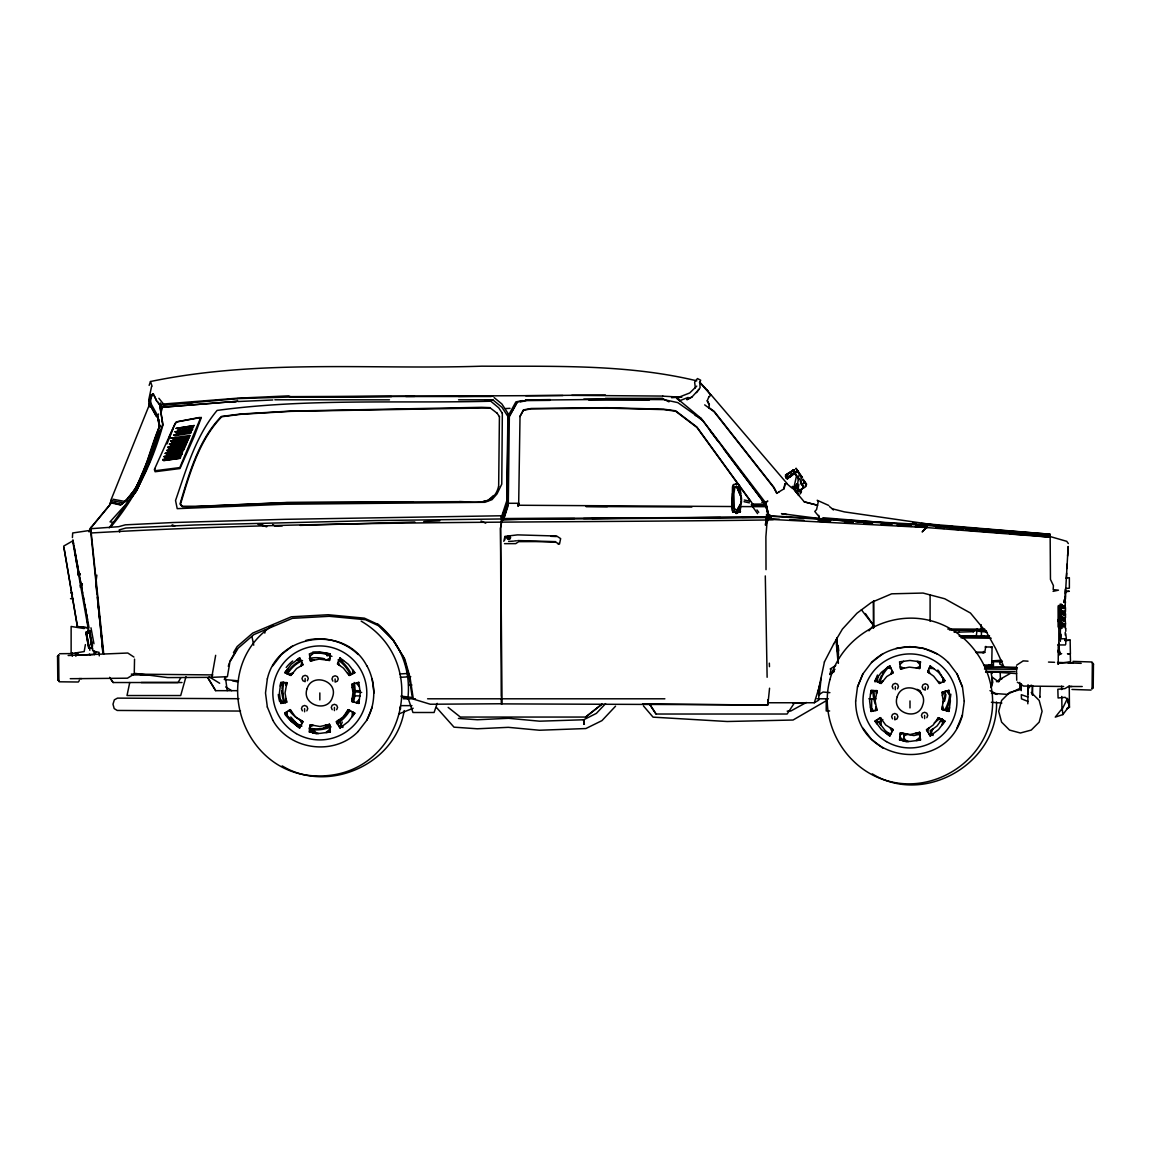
<?xml version="1.0" encoding="UTF-8"?>
<svg xmlns="http://www.w3.org/2000/svg" width="1151" height="1151" viewBox="0 0 1151 1151"><rect width="100%" height="100%" fill="white"/><g stroke="black" fill="none" stroke-linecap="round" stroke-linejoin="round"><path stroke-width="1.5" d="M818.749 519.015L818.749 516.31L814.779 511.476L816.577 509.533L818.303 501.591L817.224 500.282L828.778 505.476M930.094 621.223L930.109 594.765M1021.354 683.78L1021.225 690.672M1065.466 623.468C1066.2 626.59 1062.387 628.374 1063.582 623.856L1064.128 626.705L1064.056 624.288L1065.481 623.439L1065.236 619.957M1065.466 617.209L1064.675 620.677M1065.236 605.469L1064.661 608.116L1065.481 601.844L1063.668 601.844M1065.236 623.684L1065.481 628.878M1065.711 633.64L1066.344 638.704M518.022 506.023L518.684 503.289L518.511 505.893L518.684 503.289L508.238 503.289L503.462 519.835L508.238 505.476M1058.229 664.343L1058.273 644.718M1058.301 626.878L1058.344 605.469M824.447 661.883L818.85 688.284L818.778 700.125L814.304 702.757L767.789 702.757L767.789 699.75M873.681 627.439L873.81 600.966M1061.035 604.246L1060.992 610.404L1061.927 610.289L1062.431 613.943M1065.826 639.122L1065.74 644.243M1065.812 631.237L1065.768 628.619M507.893 416.403L507.145 503.965L508.138 415.943L515.893 401.886L522.353 400.591M732.41 493.563L732.611 508.857M1092.083 688.643L1092.357 663.005L1093.45 664.041L1093.205 687.636L1092.083 688.643L1093.205 687.636M498.656 486.657L499.419 416.518M1032.303 685.723L1032.159 694.427M518.684 503.606L520.022 416.187L523.432 409.9L531.201 408.476L607.009 407.699L663.782 409.209L675.565 410.778L696.887 427.035L753.646 505.275L766.379 505.404L766.624 507.39M1027.714 694.24L1027.843 689.161L1031.21 685.09M1028.059 684.716L1027.829 703.808M503.807 541.344L504.929 536.38L517.576 534.87L556.681 536.035L560.638 538.61L559.501 544.078L555.458 542.135L535.733 541.589L518.669 541.646L515.749 543.632L504.512 543.66M504.872 539.877L504.915 537.359M985.069 646.963L992.076 647.02L991.802 660.861L991.529 666.285L984.58 665.983M134.279 672.371L134.538 659.135M518.079 506.023L518.094 505.246M1040.231 687.464L1039.857 697.492L1039.713 696.326M79.951 574.622C79.923 572.881 78.599 572.263 78.469 574.968M1060.647 637.913L1060.647 634.115L1060.647 635.755M78.052 574.896L78.124 572.306M78.297 575.155L78.369 572.723M79.707 575.155L79.707 573.644L79.649 574.709M740.985 501.85L740.453 509.231L737.359 510.512L733.691 508.166M503.519 519.835L523.014 519.159M149.429 404.907L151.04 394.908L153.529 393.944L151.99 394.577L150.479 399.469L150.479 407.296L149.414 404.936M739.532 508.857L739.604 506.944M739.877 508.9L739.949 506.987M740.481 506.382L740.107 509.188L737.014 510.454M960.078 636.402L976.221 636.1L977.328 628.647M160.406 402.965L160.19 407.569L162.938 424.992C152.464 462.457 135.789 497.606 110.51 527.259M96.094 586.478L96.367 581.428M1065.121 599.887L1068.157 546.466M1068.329 543.545L1066.747 541.33L1050.158 536.553L1050.46 579.428L1053.41 585.586L1053.179 589.614L1058.474 590.175L1053.079 591.355M1065.222 598.275L1065.322 596.304M1065.481 593.628L1065.668 590.348M1066.373 577.816L1066.646 573.169M1066.905 568.536L1067.164 564.033M1067.624 556.005L1068.142 546.869M1060.618 636.158L1060.647 637.812M82.023 584.147L81.404 587.542M708.944 407.972L709.347 404.548L707.318 400.577L708.987 396.591M985.803 646.387L984.738 652.459L976.235 652.732M921.404 523.432L1050.043 534.237L1049.913 535.877M1050.287 535.344L1050.158 537.186L926.872 527.575L768.739 519.274L769.961 515.792L926.929 524.842L1050.287 535.546L926.987 525.46L770.019 516.267M642.56 703.837L766.336 705.117L767.861 704.887L769.559 688.212M819.311 695.463L821.08 678.27M95.404 652.761L92.742 650.516L90.569 642.1L92.713 648.833M908.571 741.776L903.377 741.1L903.708 737.877L907.017 741.575L904.585 741.258M313.691 728.756L313.201 733.086L318.41 733.777M903.377 741.1L904.182 733.863L913.894 735.561L920.282 734.137M160.823 407.986L161.284 404.202L237.538 398.188L288.728 395.872L290.57 396.62L562.911 395.541M161.37 411.324L163.125 405.411L193.152 402.62M80.311 587.327C79.592 582.967 82.138 585.931 82.397 583.787M794.435 472.183L798.693 479.435L795.24 473.176M795.845 469.061L796.291 468.745M796.075 468.184L802.204 477.622L801.672 476.917M95.792 583.327L96.871 575.112M267.334 678.831L265.507 693.003L267.349 707.074M366.867 665.695C376.017 682.572 376.161 703.39 366.781 720.195M404.188 710.57C395.685 764.307 328.38 794.132 282.168 765.904M855.668 701.002L857.495 686.83L862.933 673.709M870.962 690.514L869.595 700.93L870.976 711.419L876.861 710.253L876.228 706.685L875.091 710.555L876.861 710.253L875.192 701.031L877.076 690.672L870.962 690.514L873.508 690.571L870.473 694.182M964.322 700.93L962.365 715.073L956.941 728.195M996.521 702.052C998.406 763.271 924.469 806.189 872.343 773.904M72.441 594.002L72.024 595.786M154.766 469.896L154.953 468.543M72.038 596.232L72.268 593.988L71.909 596.592M502.368 518.238L503.145 513.217M766.437 518.022L765.458 524.367L769.875 515.13L766.71 514.468L766.437 518.022L770.825 517.173L766.71 515.389L770.81 517.317M150.479 407.296L150.479 399.455L152.551 394.088M134.336 673.292L167.715 677.594L211.77 677.349L215.654 655.322M399.944 709.131L400.505 706.11M733.935 489.319L734.539 487.276L737.331 486.815M264.788 633.122L265.507 629.655M797.816 494.124L792.219 487.434L793.125 487.808M129.746 682.529L127.013 695.535L180.707 695.535L186.016 676.63M802.779 480.499L803.067 479.204L806.621 484.154L805.34 487.132M151.529 386.664L148.796 399.642L148.896 403.958L150.58 406.274M798.377 478.298L799.039 475.291C800.175 473.421 803.168 477.564 801.024 478.053L801.197 483.204M820.39 682.068L817.699 692.96M996.435 681.622L998.809 681.622L999.284 679.723L1002.176 678.673M507.447 502.973L502.541 519.173M818.85 688.284L814.304 702.757M502.757 519.921L507.246 504.656L506.253 505.303L502.109 519.907M79.318 680.572L78.311 682.011L59.219 681.795M158.478 413.986L157.558 417.18L158.536 419.683M1001.312 660.3L991.802 660.861L1002.406 661.221L1000.334 661.839L999.715 663.983L1002.176 665.451M506.915 503.98L507.145 503.045M149.616 399.411L150.277 397.181M228.301 666.314L229.308 663.005M800.405 491.894L800.607 493.29M148.925 463.637L159.701 430.301M739.978 510.123L739.273 512.224L740.194 511.303M437.193 703.376L434.085 712.498L412.95 712.498L408.303 698.801L401.526 697.002M149.155 385.369L150.479 381.528C259.435 358.839 371.356 369.816 481.809 366.176C553.588 366.565 626.576 363.903 696.801 380.837M150.047 460.832L162.636 424.503M89.087 531.978L90.238 528.683L109.791 505.03M89.476 531.273L90.627 527.992L110.064 504.483M110.884 503.706L111.172 502.901L120.596 505.001C144.292 486.758 147.673 452.444 159.529 426.532L158.234 417.755L156.219 416.216L149.616 404.159L110.769 500.512L122.092 502.599M698.743 389.599L692.183 396.764L687.147 399.483L688.111 397.44L679.536 400.778L676.587 398.131L676.889 397.311L681.795 397.224L662.789 396.16M798.362 490.067L798.693 489.247M72.34 594.448L71.923 596.218M166.996 443.869L173.01 428.92M267.349 678.917C277.333 633.482 345.444 624.346 366.781 665.81M307.375 680.759L308.295 678.514L307.375 676.27L305.144 675.349L302.9 676.27L301.979 678.514L302.9 680.759L305.144 681.68L305.144 678.514M306.842 710.872L307.763 708.628L306.842 706.383L304.598 705.462L302.368 706.383L301.447 708.628L302.368 710.872M340.034 657.883L337.531 663.911L343.458 668.155L349.228 675.45L354.81 672.702L352.623 669.853L352.738 673.666L354.81 672.702L348.379 664.3L340.034 657.883L339.013 660.343L343.545 660.588M336.653 709.692L337.588 707.448L336.653 705.203L334.423 704.283L332.193 705.203L331.258 707.448L332.193 709.692M342.293 722.037L341.185 724.698L340.135 722.886L342.897 727.504M372.305 707.016L366.867 720.152L358.148 731.446M857.524 686.931L862.948 673.81L871.566 662.429L882.817 653.782M897.55 688.758L898.471 686.514L897.55 684.284L895.305 683.349L893.075 684.284L892.154 686.514L893.075 688.758M930.195 665.882L927.706 671.911L933.634 676.169L939.389 683.464L944.971 680.716L942.798 677.853L942.899 681.68L944.971 680.716L938.554 672.313L930.195 665.882L929.174 668.343L933.72 668.587M927.519 689.176L928.44 686.931L927.519 684.687L925.275 683.766L923.044 684.687L922.124 686.931L923.044 689.176L925.275 690.096L925.275 686.931M926.828 717.692L927.749 715.447L926.828 713.217L924.598 712.282L922.354 713.217L921.433 715.447L922.354 717.692M962.466 715.016C946.395 775.328 855.524 763.358 855.653 700.93M983.069 652.991L983.717 651.452M169.341 436.603L176.031 422.043L201.367 417.41L194.145 436.56L179.973 468.543L155.112 471.737L154.349 469.536L175.081 423.51L177.34 421.698L199.555 417.453M91.49 644.2L89.476 632.518L92.353 648.099L88.828 648.056L86.239 633.841L89.476 632.518M185.253 446.056L168.737 448.43L167.801 447.235L185.886 444.603L184.707 446.329L171.125 448.271M188.16 438.732L187.671 439.883L171.945 442.085L170.837 440.948L188.548 438.488L170.837 440.948M181.297 455.149L164.722 457.551L164.003 456.559L181.815 453.954L181.009 455.364L166.909 457.407M189.124 436.718L189.857 435.495L168.693 438.358M179.944 458.199L180.477 457.019L162.78 459.537L163.5 460.486L179.944 458.199L182.117 453.408M183.527 450.185L189.843 435.682M150.09 460.515L137.242 489.506L130.998 498.066M180.477 457.019L179.743 458.4L163.816 460.601L162.78 459.537M142.537 477.679L136.135 491.722L129.444 499.894M143.947 474.557L146.796 468.328M225.639 676.601L224.287 679.522L238.559 680.86M506.282 505.332L506.886 503.951M752.999 506.627L753.646 505.275M734.899 487.319L733.863 493.952L734.352 509.231M86.958 635.999L86.282 632.043L89.72 630.547L91.735 642.229M92.253 648.229L88.728 648.157L86.124 633.942L89.361 632.662M507.519 505.145L508.037 504.066M111.532 500.081L109.618 503.994L111.417 502.354L120.812 504.44L126.624 500.325M798.161 488.427L795.672 485.262L794.406 487.837L798.449 494.124L796.247 492.038M794.881 487.377L795.514 486.082M795.053 487.549L795.672 486.254M796.319 485.952L794.737 488.182M795.614 489.218L796.247 487.938M797.456 487.405L797.326 488.326M798.377 488.758L798.247 489.679M797.931 490.326L797.111 491.348M800.564 482.845L801.643 484.125M800.578 483.837L800.722 483.017M352.22 687.651L354.191 683.665L351.702 684.399L352.954 692.283L351.918 701.506L353.861 702.052L352.292 698.038L351.918 701.506L358.824 703.405L359.342 699.563L355.99 702.628L358.824 703.405L360.22 692.931L358.81 682.356L356.191 683.09L359.371 686.629M942.381 695.664L944.367 691.679L941.863 692.413L943.129 700.283L942.093 709.52L944.021 710.052L942.453 706.052L942.093 709.52L949 711.404L949.503 707.577L946.151 710.627L949 711.404L950.381 700.93L948.971 690.355L946.367 691.104L949.546 694.629M506.915 537.733L507.548 536.51L510.238 536.481L510.094 538.913L508.728 539.431L506.915 537.733L508.785 538.28M824.389 661.926L833.626 644.085M699.434 382.621L700.686 380.233L697.463 378.55L694.643 382.103L695.348 387.959M520.007 416.561L523.446 410.274L531.215 408.85L607.009 408.116L663.782 409.612L675.536 411.166L696.873 427.395L737.877 483.909M509.346 416.518L517.173 402.49M498.57 486.485C493.793 506.152 475.377 502.081 459.695 501.519M800.463 490.384L801.47 489.319L800.679 490.096M229.812 661.35L236.746 649.322M833.569 644.128L842.403 629.108L856.963 613.224L871.422 602.433L891.665 593.815L923.044 593.053L944.755 598.765L970.451 613.037L987.011 633.036L995.586 648.459L1004.147 667.292L1017.311 667.897M180.736 677.925L178.031 682.529L141.242 682.529M135.674 488.456L126.84 500.066L120.783 504.742L111.431 502.354M1065.25 640.402L1065.25 638.877M233.466 652.631L237.106 646.589L252.788 633.036L291.304 616.792L328.208 614.735L364.421 618.159L377.787 624.331L392.333 638.877L403.756 657.566L408.95 675.752L412.303 697.535L400.936 696.11M127.099 503.721L128.667 501.174M128.926 496.541L126.768 499.922L124.409 501.361L112.942 499.232M128.034 498.599L124.222 502.311M508.397 537.316L510.238 536.481M509.246 538.107L507.404 538.941M794.406 702.959L787.111 714.023L655.969 714.023L649.624 704.34M783.845 488.916L784.867 483.895L786.881 483.334L711.217 394.994L708.8 396.865M766.019 569.659L765.89 536.826L767.386 517.562L773.256 519.547L767.4 519.979C542.179 523.058 316.64 520.123 91.663 532.942L90.612 530.323L72.686 532.971L72.412 537.575M803.815 483.291L804.664 482.096L803.801 481.017M733.705 484.643L732.252 500.426L732.54 510.181L733.201 512.267L734.266 511.361M137.372 489.046L109.964 527.144M797.024 486.815L798.995 484.902M109.23 527.805L113.244 522.41L110.021 521.849L128.955 500.858M1061.726 709.088L1055.266 717.116L1062.862 714.57L1069.322 706.038L1068.171 702.47M272.773 665.81L281.391 654.545L292.642 645.898M501.246 696.326L500.512 528.28L502.124 518.655L767.688 517.101L583.528 518.525M128.783 497.031L135.473 488.858L148.278 460.788L159.586 425.769L158.665 419.511M868.976 630.82L873.48 625.338L873.278 601.311M128.768 497.462L135.545 489.333L147.501 460.702L159.543 425.985L157.874 419.784L158.234 417.266L156.234 415.741L151.428 407.425M88.9 626.921L72.873 539.905L73.535 543.617M1027.872 688.384L1030.116 685.737M959.028 632.1L973.415 631.669L975.214 629.583L973.027 631.669M605.584 703.621L596.405 713.361L583.615 719.792M615.555 706.182L601.959 720.627L585.888 728.54L539.431 730.238L508.325 727.331L477.305 728.784L454.026 727.173L436.502 707.548M834.935 669.292L829.972 674.457L831.094 668.99L830.159 668.99L835.755 665.436M734.036 510.238L732.957 511.159L736.136 512.31L737.086 511.332M926.872 527.086L922.152 531.949L926.915 527.072L919.879 526.64M493.491 495.52L487.851 500.599L483.291 501.519M739.388 511.159L740.294 510.238L739.633 512.267L740.539 511.361L736.309 513.432L736.323 511.361L736.367 513.432L737.316 512.44L733.921 511.303L732.856 512.224L732.18 510.123L732.468 486.916L733.345 484.585L736.367 483.938M801.83 484.37L801.945 485.146M1065.236 632.374L1065.25 635.079M696.758 386.103L689.708 392.966L676.587 398.131M508.929 535.992L508.195 537.718M508.728 539.431L509.677 538.51L508.828 537.704M1064.675 617.713C1065.366 624.662 1061.467 617.77 1065.15 617.267M696.542 392.635L700.11 387.642L699.794 382.923M736.079 512.31L737.1 511.332M999.672 672.472L1016.592 673.58M803.125 486.283L803.369 486.931M790.91 476.068L793.053 474.169L791.01 475.277M793.744 474.111L795.442 472.529M510.727 537.69L509.289 537.301L510.094 537.69M181.815 453.954L164.003 456.559M309.748 656.458L313.417 653.293M899.924 664.458L903.578 661.293M558.106 544.15L558.911 543.459M63.679 546.106L72.642 540.956L89.073 633.395M795.557 488.11L796.564 487.29M585.6 717.059L601.93 704.182L585.6 717.059L460.357 717.059L448.156 707.39M788.262 474.154L785.342 476.413L787.629 478.672M789.413 473.493L794.046 469.637L785.514 475.046L787.356 477.622L791.442 474.96M787.183 478.989L791.341 475.751M794.176 473.795L790.464 476.715M834.144 671.177L829.972 674.457L834.216 671.565M273.104 625.209C206.317 668.371 240.617 777.17 319.777 775.961C403.282 775.702 433.265 663.105 361.169 621.152M358.234 731.417C334.337 756.265 289.39 750.337 272.758 720.152M871.566 662.544C891.924 641.783 928.066 641.524 948.323 662.544M820.505 519.763L823.152 517.749L889.349 523.086M787.356 477.622L785.96 474.73M790.636 475.349L793.845 473.32M792.593 474.183L794.564 473.219M795.427 472.227L797.916 470.759M798.693 479.435L797.355 476.643L796.204 477.248L794.19 486.254L796.233 486.096M803.686 488.369L803.916 487.42M797.6 487.607L798.722 486.815M801.772 483.995L803.47 487.707L797.47 491.894L798.736 489.304L797.844 487.952M779.054 491.865L776.738 493.405L773.702 487.564L714.023 411.67L704.671 404.864M1016.606 665.206L1022.52 661.321M1010.06 673.58L999.284 679.723M882.86 719.576L878.803 722.181L880.961 725.044L881.321 720.598L878.803 722.181L885.22 730.612L889.421 733.834M785.514 475.046L791.212 471.593L789.068 473.493L788.622 472.903M1064.114 608.491L1064.589 606.102M806.347 702.47L790.708 711.059L787.183 711.131M818.534 694.873L823.109 692.024L829.9 692.657M825.296 701.29L793.053 720.022L727.173 721.504L653.049 717.145L643.409 705.865M133.674 674.342L127.444 678.198L78.987 678.644M998.809 681.622L1000.406 678.917L1000.19 671.997L985.601 672.198M778.767 492.009L784.133 488.758L785.155 483.722M1067.869 700.455L1069.437 707.203L1066.876 708.599L1069.437 707.203L1069.265 686.169M686.974 399.728L691.996 397.023M349.228 675.45L350.81 674.673L347.516 673.292M939.389 683.464L940.971 682.672L937.691 681.291M792.003 470.745L793.6 469.953M794.276 473.003L795.888 472.212M990.953 647.553L992.076 647.02M1062.474 628L1061.539 627.727M398.908 713.893L413.18 708.239M1020.822 687.981L1007.139 694.37L991.428 693.262M1059.222 610.26L1061.423 610.26L1060.963 615.986L1062.459 616.619L1062.517 620.058L1063.495 620.763L1063.495 617.598L1063.049 620.504L1062.517 616.821M992.104 661.437L993.428 660.861L993.428 665.738L991.529 666.285L988.781 664.602M86.253 632.115L89.476 630.834M491.204 396.52L405.828 396.52M86.282 632.043L86.829 634.604M668.947 401.857L662.789 398.692L583.816 399.109M943.129 720.468L940.381 721.389L942.252 718.728L937.029 726.022L930.31 730.885L931.36 732.698L933.015 728.698L930.31 730.885L933.058 735.503M792.219 487.434L792.838 488.542M1065.25 589.139C1064.876 593.038 1066.704 599.354 1064.114 602.577L1064.114 600.045L1065.135 599.34M351.702 684.399L358.81 682.356M941.863 692.413L948.971 690.355M508.857 537.143L509.764 536.884M1020.39 689.593L1009.542 692.499L1001.6 700.441L998.694 711.289L1001.6 722.137L1009.542 730.079L1020.39 733L1031.238 730.079L1039.18 722.137L1042.087 711.289L1039.18 700.441L1031.238 692.499M1070.142 640.229L1070.401 653.969L1067.466 653.739L1070.272 654.056L1070.516 661.681L1059.294 663.393M1064.675 611.771C1062.33 623.396 1064.531 603.527 1065.466 614.217M323.719 727.561L330.121 726.137M280.801 703.419L286.7 702.254L285.031 693.031L286.901 682.672L280.786 682.514L280.312 686.183L283.347 682.572L280.786 682.514L279.42 692.931L280.801 703.419L283.434 702.858L280.24 699.132M991.989 664.947L983.774 665.105M870.976 711.419L873.609 710.872L870.401 707.131M520.41 401.857L526.885 400.591L549.833 400.361M770.825 518.094L766.437 518.943L765.458 525.288L768.739 518.77L779.285 519.216M796.219 485.981L797.413 485.751L793.701 487.492L794.104 488.7M1016.606 667.263L985.4 667.638M1060.877 653.768L1059.812 653.912L1058.647 647.596L1060.071 653.912L1061.654 653.624M984.436 636.258L981.314 636.805L988.594 636.676M1066.056 578.277L1069.365 577.701L1069.365 588.19L1066.056 588.449M175.858 432.92L192.088 430.345M176.434 432.934L191.613 430.532M166.305 454.53L182.678 451.94M167.168 454.544L181.944 452.214M174.808 435.754L190.836 433.222M193.44 427.237L177.714 429.755M183.915 449.12L168.003 451.552L166.794 450.444L184.491 447.811L166.794 450.444M186.692 442.747L170.564 445.192L169.456 444.113L187.253 441.452L169.456 444.113M186.145 442.962L171.211 445.236L170.19 444.243M168.665 451.624L181.714 449.638M187.368 436.977L173.341 439.049L172.233 437.869L172.967 438.963L189.383 436.546M167.801 447.235L185.297 444.962M163.125 459.681L180.261 457.249M171.47 442.013L188.016 439.682M305.72 640.474C324.28 635.827 344.422 641.236 358.148 654.545M895.895 648.473L909.937 646.617L923.994 648.473L937.072 653.912M155.687 470.673L179.815 467.579L200.576 417.957M1061.006 607.196L1062.416 608.203M514.555 540.97L516.468 540.769M184.131 403.354L237.25 398.721M229.207 402.332L236.228 401.699M1066.056 591.542L1069.365 591.269L1066.056 591.369M671.565 397.714L676.889 397.311M1003.341 667.091L985.314 667.22M508.613 541.416L513.475 541.128M399.642 673.968L408.533 673.436M400.275 677.32L410.778 676.702M505.347 408.576L510.022 408.332M423.755 521.59L439.811 520.813M785.773 474.859L785.759 478.068L787.442 478.802L788.176 477.665L785.932 476.687L785.773 474.859L787.629 477.435M790.464 475.478L790.277 476.845L788.593 476.111M237.969 401.541L272.787 399.972M274.844 399.785L389.484 399.829M133.919 657.048L127.79 653.02L68.154 655.509M1065.725 640.402L1070.243 640.201L1064.646 640.56M78.139 655.048L93.461 654.531M954.15 632.287L959.402 632.1M237.077 398.634L289.721 397.037L391.541 396.591M282.225 525.921L275.046 526.136L272.686 524.568M300.138 525.388L414.82 521.993M1068.703 686.313L1064.963 688.6L1057.841 689.262L1058.086 697.981L1065.193 697.319L1067.639 699.535M211.77 677.349L227.38 676.687L229.97 661.739L238.171 648.142L253.839 634.604L292.354 618.346L329.258 616.303L365.486 619.713L378.852 625.885L393.383 640.431L404.821 659.135L410.015 677.306L413.353 699.089L430.301 704.239L502.052 703.75L500.541 528.237L502.124 518.655L574.68 518.54M525.575 399.944L550.293 399.598M768.566 517.864L771.041 517.835M517.806 540.553L555.688 541.646M571.745 395.368L662.847 396.073M588.693 399.972L649.452 399.972M459.839 501.663L286.685 502.498L195.253 506.44L181.987 506.44L180.016 503.98C189.095 473.737 198.735 439.581 221.309 416.489L240.473 414.029L290.613 411.08L481.622 407.325L489.808 407.627L496.973 413.108M59.636 653.71L71.333 653.595M74.671 653.552L78.009 653.523M525.705 395.714L605.412 394.966M492.901 396.03L458.429 396.433M591.988 518.511L607.987 518.367M1061.452 627.64L1060.934 618.706L1061.941 619.468L1061.941 616.332L1062.459 619.885M81.649 678.615L70.269 678.687M607.929 518.367L720.497 517.533M741.863 517.375L766.926 517.187M501.534 519.418L767.386 517.562M140.35 674.918L149.184 674.846M289.577 396.951L414.677 396.39M413.209 502.153L287.045 502.642L195.742 506.569L182.491 506.569L180.534 504.124C189.67 473.708 199.123 440.013 221.769 416.734L240.904 414.288L290.973 411.339L489.923 407.9M1082.213 686.528L1069.351 686.485M662.703 398.404L605.21 398.548L662.789 398.692M947.748 629.007L984.781 629.165M949.46 630L981.156 629.942L981.141 624.648M458.558 399.814L492.829 399.785M761.674 502.196L765.199 502.196L768.379 515.116L765.286 502.426L767.818 501.073L765.329 502.814M751.963 504.08L765.588 504.08M953.086 629.885L984.594 629.885M976.106 636.1L972.912 635.669M1059.74 638.776L1065.725 638.776M1057.898 644.948L1065.394 644.948M991.989 661.595L1000.334 661.839M984.479 669.062L1016.793 669.249M132.293 674.918L149.184 674.918M212.877 674.918L131.329 674.112M113.129 682.529L109.69 677.45L113.129 682.529L181.987 682.529M408.576 685.018L411.943 685.018M207.799 677.781L215.669 690.672L237.02 690.672M353.141 690.672L360.191 690.672M354.925 695.895L360.306 695.895M403.339 698.801L415.439 698.801M427.596 698.801L664.875 698.801M817.037 698.801L828.403 698.801M868.804 698.801L875.925 698.801M792.838 703.261L805.369 703.261M401.843 705.635L411.943 705.635M829.655 710.973L826.217 710.973L826.217 698.801M1059.222 613.008L1061.927 613.612C1061.625 604.908 1063.711 619.986 1062.502 610.821M1059.237 615.972L1061.438 615.986L1061.524 619.051L1059.237 618.965M985.673 671.421L1014.966 671.508M1068.675 686.5L1072.013 686.5M733.23 506.541L518.036 505.246M740.366 506.569L766.624 506.685M959.028 635.87L989.572 635.956M960.812 636.733L989.313 636.82M767.861 704.887L501.318 703.88L501.26 697.837M585.888 506.483L691.88 507.015M239.005 698.715L117.474 698.125L114.352 699.851L112.999 704.182L114.179 708.584L117.215 710.455L240.53 711.059M586.046 506.454L607.368 506.627M1072.991 661.379L1092.069 661.998M1081.177 663.35L1057.539 662.386M1063.668 686.485L1023.556 686.054L1017.326 682.198M1091.047 690.068L1071.969 689.449M961.099 637.87L991.198 638.244M484.902 399.785L492.916 399.901L501.965 407.31L507.922 416.489M819.426 521.403L829.986 521.547M1054.561 662.314L1048.503 662.07M88.785 627.827L77.448 626.518L63.852 547.042L77.347 626.504L88.67 627.971M72.513 598.707L70.513 598.678M976.264 652.142L984.738 652.459M789.831 519.648L803.902 520.238M817.958 520.827L830.259 521.345M1067.869 662.688L1072.861 662.904M551.056 536.308L556.451 536.553M825.54 520.784L830.59 521.058M912.599 522.942L916.124 523.13M769.875 515.13L766.393 514.929L770.81 516.411L766.71 514.468L767.012 516.914M921.361 524.036L924.958 524.237M844.33 521.935L853.107 522.482M881.22 524.237L891.766 524.885M900.557 525.432L911.103 526.093M72.355 598.779L73.376 598.837M1023.21 660.875L1028.03 661.178M831.022 519.648L823.152 518.698M834.432 519.878L848.316 520.871M827.598 519.633L781.486 513.648L786.953 514.555M834.432 520.094L842.964 520.655M847.611 521.993L852.934 522.353M881.349 524.309L892.011 525.043M897.334 525.403L911.534 526.381M915.088 526.626L927.519 527.475M458.415 718.44L477.406 719.749L508.541 718.296L539.603 721.188L584.104 719.749L584.262 724.267L583.485 719.835M991.385 702.297L1001.859 703.031M1011.096 532.87L1019.915 533.56M1026.98 534.107L1034.03 534.639M1041.094 535.186L1048.158 535.733M1013.096 534.122L1050.158 536.553M896.485 523.647L905.405 524.338M916.11 525.173L919.678 525.446M946.194 527.503L949.704 527.777M958.265 528.525L963.775 528.885M970.566 529.474L977.861 529.978M982.882 530.438L1007.772 532.309M1011.067 532.625L1037.799 534.639M1041.094 534.97L1050.158 535.603M966.567 529.417L973.703 529.964M980.839 530.525L989.774 531.215M993.342 531.489L1002.262 532.194M855.452 521.417L862.588 521.979M935.662 527.762L944.467 528.453M949.748 528.856L958.538 529.546M965.574 530.093L974.379 530.784M979.645 531.187L988.45 531.877M993.73 532.28L1002.521 532.971M1009.413 533.503L1018.016 534.179M1023.181 534.582L1033.598 535.388M1038.907 535.805L1050.158 536.683M855.452 521.619L860.804 522.036M932.022 524.798L939.058 525.388M946.108 525.978L953.143 526.568M958.423 527.014L967.214 527.762M970.739 528.05L1050.043 534.237M354.537 691.751L361.673 692.427M1009.326 532.927L1018.146 533.863M1023.44 534.424L1032.274 535.359M1035.799 535.733L1049.913 537.229L1049.913 535.661M978.321 631.223L987.026 632.1M257.91 524.237L266.126 526.597M934.382 524.914L844.431 511.893L832.302 508.8L829.511 506.598M84.196 628.561L71.132 626.461L71.132 653.667L84.196 651.567L85.39 644.589M981.199 629.885L986.436 630.777M736.985 486.772L740.266 488.082L741.014 498.728M80.815 584.665L81.908 584.895M744.237 500.009L750.323 501.289M744.021 501.707L749.43 502.843M232.373 680.773L237.552 681.881M735.964 483.895L739.1 484.643L740.035 486.959M804.261 501.85L817.512 505.246L804.261 501.85L795.542 491.448M1027.829 696.974L1021.311 694.672L1021.498 698.844L1028.03 701.463M794.679 490.081L797.312 493.333M260.169 524.079L266.816 526.698M917.03 689.32L920.095 690.672L921.318 693.708M992.104 665.134L993.428 665.738M481.032 521L485.736 523.201M508.354 538.121L507.548 536.51M989.989 690.614L996.852 694.427M695.103 415.353L701.261 418.518L766.091 503.433L768.494 515.734M974.796 630.23L976.393 631.122M991.932 691.809L995.96 694.182M768.336 514.555L769.328 515.144M209.122 676.774L219.654 683.262M225.668 686.96L231.682 690.672M699.117 417.986L702.052 420.043M709.131 407.713L714.224 411.411L773.976 487.405L777.026 493.247M882.817 748.078L871.566 739.431L862.933 728.151M297.85 724.756L290.771 716.987M800.578 491.822L801.283 492.168L801.427 490.83M494.11 397.584L501.879 403.972L507.85 413.151L507.102 499.865L501.189 517.806L501.16 515.777L285.304 519.317L172.981 522.54L125.286 524.842L118.668 526.683L90.699 528.712L90.67 527.46L103.734 654.027M93.245 650.516L96.008 652.718M701.261 418.518L676.63 398.045L679.594 400.332L679.191 399.354M786.593 483.506L791.701 487.851M57.795 679.781L58.917 680.788L58.643 655.149L57.55 656.185L57.795 679.781L58.917 680.788L57.795 679.68M89.375 654.056L90.152 654.775M992.248 673.364L991.025 672.198L992.781 682.226L991.227 687.55L992.522 677.392L997.356 680.96L999.413 680.471M971.645 630.029L973.415 631.669M1062.546 622.749L1063.51 626.734L1062.459 622.59C1060.157 621.238 1062.718 628.662 1061.941 622L1062.459 625.568M1093.45 664.069L1092.357 663.005L1093.45 664.141M803.628 482.355L804.563 483.291M377.744 624.072C399.987 641.51 410.619 668.889 408.073 696.787M699.707 382.233L711.03 395.282L707.059 389.944M699.794 382.348L707.879 390.88M795.197 486.729L796.449 486.11M1062.502 605.498L1062.948 608.26L1061.985 604.75L1061.927 607.8M832.302 508.8L833.396 509.994M800.708 482.686L801.585 483.737M795.888 491.261L792.924 487.707M158.867 398.289L164.003 404.706M168.564 447.408L169.427 448.516M861.38 609.757L873.48 625.338L873.609 627.914M948.41 662.429L956.941 673.81L962.365 686.931M161.816 407.555L156.478 400.721L153.817 395.052M794.132 471.608L793.24 470.14L793.01 471.018M709.563 430.042L718.138 441.48M723.49 448.617L766.365 505.764L702.067 419.683L677.824 402.62L663.825 399.613L606.347 399.368L526.87 400.203L517.159 402.102L509.346 416.144L508.296 503.289M793.917 470.04L795.658 472.5M756.955 509.922L758.754 512.353M757.574 513.648L751.243 504.742M741.028 488.254L750.495 501.289M802.434 477.449L801.916 476.744M799.6 479.406L799.082 478.701M800.233 481.161L803.786 486.11C797.916 496.656 796.406 490.326 798.19 480.01L799.37 479.579L798.837 478.874M804.607 482.039L806.088 484.211M791.068 472.054L792.823 474.457M496.872 412.849L499.505 416.777M865.394 613.569L873.48 625.338M150.349 402.994L148.81 399.699L156.91 414.317L160.018 427.064M797.269 470.227L800.19 474.687M796.823 470.543L801.528 477.478M793.989 472.5L796.909 476.96M157.687 401.728L159.658 404.735L162.406 421.985M649.783 704.34L656.128 714.023M805.599 484.657L806.304 485.751L806.146 484.657M802.765 486.614L803.47 487.707M1068.833 706.254L1069.437 707.203M207.856 677.781L215.669 690.672M171.341 441.078L171.945 442.085M796.535 492.268L797.039 493.16M707.131 400.85L709.16 404.821M739.532 487.276L740.611 493.894M738.928 486.513L739.604 488.7M738.568 486.456L739.259 488.643M154.018 395.138L156.68 400.807M325.819 652.746L327.201 655.998M957.042 673.709L962.466 686.83L964.207 701.002M892.543 718.871L891.608 716.641L892.543 714.397L894.773 713.462L897.003 714.397L897.938 716.641L897.003 718.871L894.773 719.807L894.773 716.641M332.869 681.162L331.948 678.932L332.869 676.687L335.114 675.766L337.344 676.687L338.265 678.932L337.344 681.162L335.114 682.097L335.114 678.932M267.334 707.016L272.773 720.195M150.479 381.528L152.061 386.175M679.148 399.426L679.536 400.778M768.336 515.475L765.616 504.829L767.99 514.425M766.566 506.685L768.94 515.662M251.954 636.575L253.738 645.207M281.937 690.715L282.959 695.693M119.69 532.093L119.272 529.877L125.876 528.021L194.505 525L375.442 520.554L501.26 518.972L501.275 521M90.987 627.813L93.95 643.769M78.57 571.054L79.203 574.493M79.836 577.931L82.627 593.01M83.232 596.247L83.822 599.498M84.728 604.361L85.965 611.052M86.584 614.404L87.505 619.411M89.605 630.69L90.382 634.935M91.85 642.085L92.598 646.128M74.024 546.279L75.865 556.393M76.455 559.602L77.937 567.616M74.7 552.394L75.319 555.76M75.923 559.041L77.692 568.666M87.26 637.654L88.167 642.646M87.361 637.553L87.965 640.877M88.944 646.243L88.498 643.783L88.843 646.33A638.949 4.129 79.6 0 0 88.9 646.042M72.642 540.956L72.815 541.992M1067.97 701.621L1067.524 698.369L1062.287 709.03L1062.862 714.57M90.612 530.323L103.101 652.027M804.348 482.312L804.448 483.089M798.132 493.75L798.348 495.304M225.337 676.673L227.222 690.672M372.19 678.917L374.046 693.003M161.859 418.561L162.795 424.964M96.166 586.794L96.914 593.715M97.288 597.168L99.907 621.396M98.094 604.347L101.806 641.236M102.122 643.265L103.029 653.207M739.762 490.326L740.079 493.606M835.971 639.524L838.072 662.53M800.362 492.901L800.434 493.851M818.749 515.346L819.066 519.403M818.778 516.554L818.994 519.259M101.432 635.395L101.835 640.719M102.122 644.272L102.669 651.394M94.396 654.775L94.123 651.293L99.058 652.358L99.288 655.897M88.267 627.698L88.627 632.906M89.577 646.819L89.821 650.286M838.201 645.725L838.518 651.092M837.986 645.711L838.518 654.66M837.727 645.697L838.475 658.228M838.187 645.538L838.503 650.919M837.036 640.229L838.36 663.278M837.036 639.898L838.302 662.847M836.921 637.611L838.273 662.516M873.235 625.396L873.364 627.957M769.328 663.149L769.472 666.659M767.127 677.277L765.3 575.917M1060.157 604.074L1060.891 628.82M1060.1 605.383L1060.776 628.36M1059.064 643.222L1059.495 654.991L1058.618 643.222M1016.462 666.99L1016.721 680.227M1061.639 686.14L1061.682 689.578M1061.769 696.441L1061.97 710.181M1058.69 606.318L1058.848 627.856M1019.815 682.414L1019.872 688.989M1058.546 606.318L1058.56 627.856M1065.481 607.512L1065.481 611.584M1065.481 614.217L1065.481 617.209M1064.675 623.756L1064.603 626.475M1061.423 610.26L1061.423 613.008M1061.438 615.986L1061.438 618.965M1060.373 627.151L1060.373 641.323M1060.129 633.625L1060.129 638.345M1058.819 626.245L1058.819 645.423M1058.114 619.583L1058.114 621.511M1058.114 650.171L1058.114 652.099M1058.114 663.062L1058.114 664.026M981.429 631.482L981.429 636.805M924.598 715.447L924.598 718.627M909.995 700.945L909.995 707.937M895.305 686.514L895.305 689.694M871.652 698.801L871.652 709.074M400.505 707.606L400.505 709.059M334.423 707.448L334.423 710.613M319.834 692.931L319.834 699.937M304.598 708.628L304.598 711.793M86.829 633.525L86.829 636.1M75.865 652.862L75.865 656.286M72.312 652.862L72.312 656.286M86.886 618.648A746.97 4.906 79.6 0 1 87.634 623.382M88.785 647.869A638.949 4.129 79.6 0 1 88.728 648.171M77.203 625.108A395.541 2.388 80.4 0 1 77.261 625.655M77.275 625.856A395.541 2.388 80.4 0 1 77.29 626.23M792.348 486.758A5.683 0.806 55.2 0 1 793.787 487.449M798.391 494.038A5.683 0.806 55.2 0 1 798.967 495.477M353.674 685.564A37.969 37.969 0 0 1 352.983 699.822M348.062 711.361A37.969 37.969 0 0 1 338.034 721.864M328.567 726.741A37.969 37.969 0 0 1 308.957 728.18M301.907 726.094A37.969 37.969 0 0 1 286.196 714.296M279.664 701.606A37.969 37.969 0 0 1 278.297 694.413M286.196 667.494A37.969 37.969 0 0 1 292.685 660.991M310.77 653.308A37.969 37.969 0 0 1 331.934 656.387M338.034 659.911A37.969 37.969 0 0 1 350.58 675.033M354.163 682.485A38.99 38.99 0 0 1 353.76 700.988M349.861 710.383A38.99 38.99 0 0 1 336.984 723.806M331.1 726.885A38.99 38.99 0 0 1 309.389 729.302M299.533 726.195A38.99 38.99 0 0 1 285.103 714.555M312.784 652.041A38.99 38.99 0 0 1 329.488 654.272M339.761 659.897A38.99 38.99 0 0 1 351.4 674.328M950.827 694.197A38.99 38.99 0 0 1 945.748 710.383M936.986 720.799A38.99 38.99 0 0 1 934.267 722.886M875.364 704.297A38.99 38.99 0 0 1 872.976 690.888M299.476 719.648A33.206 33.206 0 0 1 290.239 711.735M285.103 702.858A33.206 33.206 0 0 1 284.009 682.298M287.333 674.285A33.206 33.206 0 0 1 302.512 660.573M309.216 658.401A33.206 33.206 0 0 1 324.683 658.804M283.65 701.463A34.113 34.113 0 0 1 281.966 690.888M282.009 689.161A34.113 34.113 0 0 1 283.132 682.054M287.448 672.357A34.113 34.113 0 0 1 299.03 661.336M945.187 690.888A33.206 33.206 0 0 1 942.957 702.858M879.896 682.298A33.206 33.206 0 0 1 888.5 667.407M937.835 670.04A33.206 33.206 0 0 1 939.863 672.846M940.741 674.285A33.206 33.206 0 0 1 944.065 682.298M945.921 694.37A34.113 34.113 0 0 1 944.41 701.463M879.019 682.054A34.113 34.113 0 0 1 881.608 675.349M882.429 673.824A34.113 34.113 0 0 1 887.853 666.76M949.776 694.413A37.969 37.969 0 0 1 944.856 709.865M875.077 699.822A37.969 37.969 0 0 1 874.012 690.888M875.077 681.953A37.969 37.969 0 0 1 877.479 675.033M1032.648 685.55A53.996 0.849 90 0 1 1032.548 695.305M1027.8 685.881A54.788 0.863 90 0 1 1027.728 694.125M1063.035 611.123L1063.481 614.807L1063.035 611.123M1063.035 605.944L1063.495 608.318L1063.035 605.944M741.373 497.707L741.359 502.613L737.201 509.907L741.359 502.613L741.388 497.707L736.367 485.967L741.373 497.707M735.978 511.303L735.964 513.375L737 512.396L736.021 513.375L736.007 511.303M502.34 413.267L501.764 484.111L497.031 493.88L492.009 499.649L484.931 502.296L285.103 504.239L177.211 508.656L175.542 500.512C186.261 469.464 195.713 435.927 217.107 410.418C307.691 398.145 399.613 403.569 490.786 401.21L498.771 407.857L502.34 413.267M287.606 669.076L287.376 673.781L284.858 672.659L287.606 669.076M877.767 677.076L877.537 681.795L875.019 680.673L877.767 677.076M352.407 711.865L352.077 716.627L354.796 713.16L352.407 711.865M942.583 719.879L942.252 724.641L944.971 721.173L942.583 719.879M287.362 711.534L287.002 715.98L284.844 713.116L290.239 709.649L295.505 716.972L302.929 721.605L301.879 723.662L300.08 719.85L302.929 721.605L299.648 727.993L296.037 725.231L300.886 725.576L299.648 727.993L291.261 721.548L284.844 713.116L287.362 711.534M877.522 719.548L877.163 723.993L875.005 721.13L880.414 717.649L885.68 724.986L893.104 729.605L892.054 731.662L890.255 727.849L893.104 729.605L889.809 735.993L886.212 733.23L891.047 733.575L889.809 735.993L881.421 729.547L875.005 721.13L877.522 719.548M309.748 728.828L309.403 732.036L319.82 733.403L330.323 732.007L329.531 724.367L319.92 726.497L310.209 724.813L309.979 726.885L313.302 725.36L310.209 724.813L309.403 732.036L313.058 732.511L309.748 728.828M313.532 729.878L313.201 733.086L316.856 733.561L313.532 729.878M899.909 736.827L899.578 740.035L909.981 741.417L920.483 740.021L919.692 732.381L910.096 734.511L900.384 732.813L900.14 734.899L903.477 733.36L900.384 732.813L899.578 740.035L903.218 740.525L899.909 736.827M329.747 658.386L329.531 660.444L326.222 660.027L329.747 658.386M919.922 666.4L919.692 668.458L916.397 668.04L919.922 666.4M330.265 653.84L329.531 660.444L319.144 659.12L310.41 660.933L309.36 653.826L319.82 652.444L330.265 653.84L329.934 656.789L326.898 653.38L330.265 653.84M920.44 661.839L919.692 668.458L909.319 667.12L900.586 668.947L899.535 661.825L909.981 660.458L920.44 661.839L920.095 664.789L917.074 661.393L920.44 661.839M904.182 733.863L903.938 735.949L907.261 734.41L904.182 733.863M307.058 688.73C301.159 704.872 327.79 713.62 332.51 697.089C338.682 680.86 311.907 672.27 307.058 688.73M897.233 696.729C891.334 712.872 917.951 721.619 922.685 705.088C928.843 688.859 902.067 680.27 897.233 696.729M829.972 679.536C818.246 722.31 845.582 769.875 888.514 781.141C931.288 792.91 978.738 765.372 989.903 722.468C1001.629 679.709 974.293 632.129 931.375 620.878C888.601 609.095 841.136 636.632 829.972 679.536M766.091 503.433L765.76 505.275L766.091 503.433M286.901 682.672L286.354 685.636L285.649 682.687L286.901 682.672M877.076 690.672L876.515 693.636L875.81 690.686L877.076 690.672M286.067 698.671L284.93 702.556L286.7 702.254L286.067 698.671M301.864 662.53L300.641 666.184L302.943 664.76L299.648 657.854L296.785 660.055L300.915 660.559L299.648 657.854L291.261 664.3L284.858 672.659L290.872 675.421L296.598 668.53L302.943 664.76L301.864 662.53M892.025 670.529L890.802 674.198L893.118 672.76L889.824 665.868L886.961 668.055L891.075 668.558L889.824 665.868L881.421 672.313L875.019 680.673L881.033 683.435L886.774 676.529L893.118 672.76L892.025 670.529M339.056 719.634L337.401 723.634L336.351 721.821L339.056 719.634M929.217 727.648L927.562 731.648L926.512 729.835L929.217 727.648M338.351 662.07L337.531 663.911L339.603 665.379L338.351 662.07M928.526 670.083L927.706 671.911L929.778 673.378L928.526 670.083M752.725 504.052L752.725 504.052M796.506 484.269L797.485 483.78L796.506 484.269M348.293 709.678L346.408 712.325L350.537 710.958L348.293 709.678L343.07 716.958L336.351 721.821L340.02 727.979L342.969 725.849L338.495 725.36L340.02 727.979L348.379 721.548L354.796 713.16L348.293 709.678M938.453 717.677L936.583 720.339L940.712 718.958L938.453 717.677L933.231 724.972L926.512 729.835L930.181 735.993L933.144 733.849L928.67 733.374L930.181 735.993L938.554 729.547L944.971 721.173L938.453 717.677M292.915 672.947L290.872 675.421L288.455 674.313L292.915 672.947M883.09 680.946L881.033 683.435L878.63 682.313L883.09 680.946M58.643 655.149L57.55 656.286L58.643 655.149M329.992 729.087L325.992 732.525L330.323 732.007L329.992 729.087M920.153 737.1L916.167 740.539L920.483 740.021L920.153 737.1M290.239 709.649L288.858 710.57L291.491 711.376L290.239 709.649M880.414 717.649L879.019 718.584L881.652 719.389L880.414 717.649M192.692 428.978L175.038 431.812L192.692 428.978M183.297 450.53L165.183 453.35L183.297 450.53M194.303 425.553L176.146 428.402L194.303 425.553M191.253 432.258L173.859 435.064L191.253 432.258M89.39 631.611L86.152 632.906L89.404 631.64M329.531 724.367L325.244 725.331L329.761 726.828L329.531 724.367M919.692 732.381L915.419 733.345L919.937 734.827L919.692 732.381M313.906 660.199L310.41 660.933L310.108 658.66L313.906 660.199M904.082 668.213L900.586 668.947L900.269 666.674L904.082 668.213M237.753 401.253L161.946 407.281L237.753 401.253M174.736 525.806L172.046 525.259L174.736 525.806M70.787 592.722L71.923 592.823L70.787 592.722M872.444 523.691L863.653 523.144L872.472 523.705M1064.042 605.771L1064.042 608.548L1064.042 605.771M584.377 724.252L583.917 721.087L584.262 724.267M1064.661 602.117L1064.661 599.354L1064.589 602.117M1064.114 614.807L1064.114 611.785L1064.042 614.792M1064.128 621.008L1064.128 617.828L1064.056 621.036M1061.495 607.397L1061.495 604.347L1061.409 607.311M886.486 741.632A46.99 46.99 0 0 0 956.985 700.93A46.99 46.99 0 0 0 886.486 660.228A46.99 46.99 0 0 0 886.486 741.632M296.325 733.619A46.99 46.99 0 0 0 366.809 692.931A46.99 46.99 0 0 0 296.325 652.229A46.99 46.99 0 0 0 296.325 733.619"/></g></svg>
